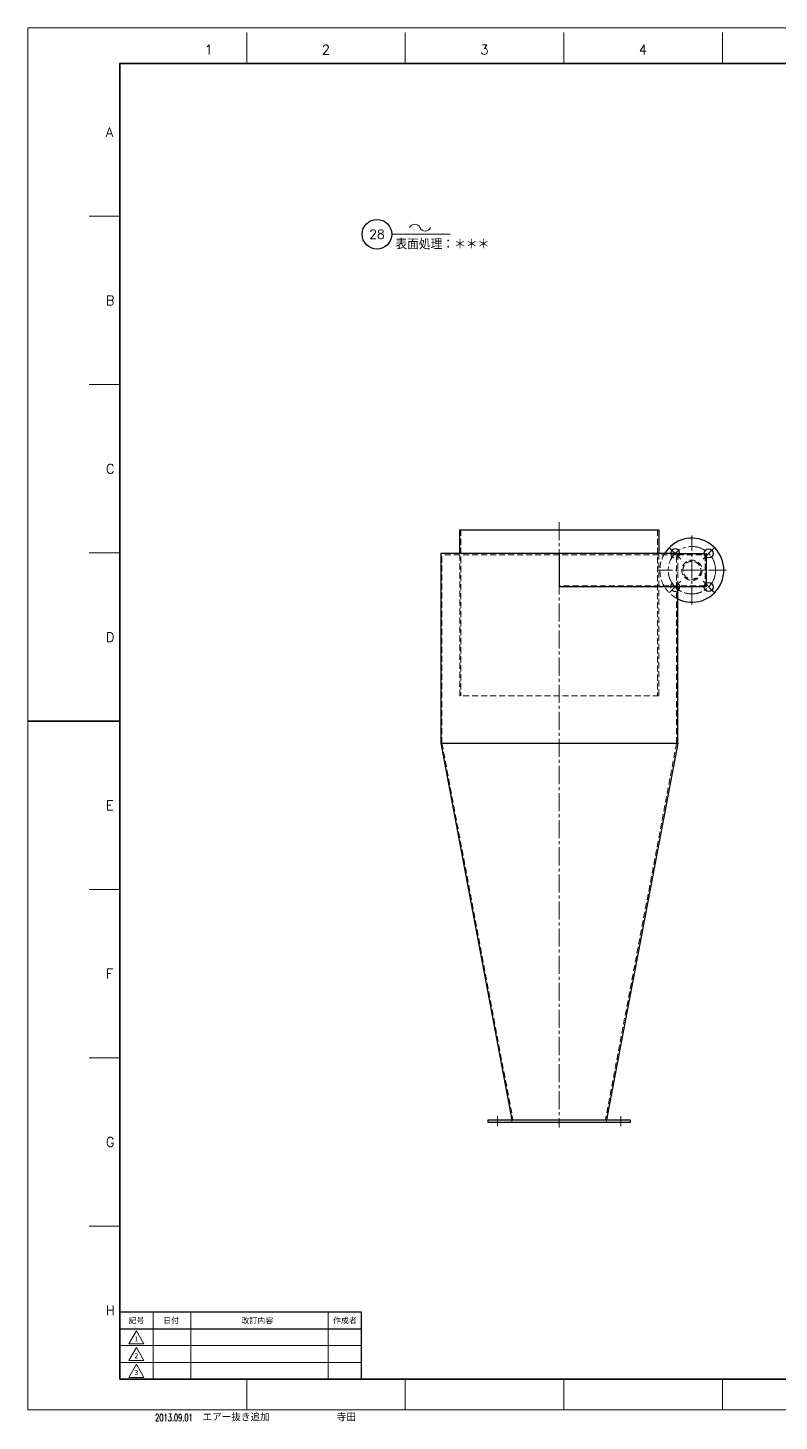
# Model space of a CAD drawing. Header units: millimetres. Extents: x 0 to 4141, y -24 to 2915.
# Drawn here: x 0 to 1586, y -24 to 2915 of the extents above; entities that cross this region are included whole.
import ezdxf
from ezdxf import colors
from ezdxf.entities.mleader import LeaderData, LeaderLine
from ezdxf.enums import TextEntityAlignment as Align
from ezdxf.math import Vec2, Vec3

# ---------------------------------------------------------------- set-up
doc = ezdxf.new("R2010")
doc.units = ezdxf.units.MM
doc.header["$LTSCALE"] = 2
doc.linetypes.add('CENTER2', pattern=[28.575, 19.05, -3.175, 3.175, -3.175])
doc.linetypes.add('HIDDEN', pattern=[9.525, 6.35, -3.175])
for name, color, linetype, lineweight in [('04_HIDDEN', 2, 'HIDDEN', 13), ('05_CENTER', 4, 'CENTER2', 13), ('07_TEXT', 3, 'Continuous', 13), ('08_DIM', 3, 'Continuous', 13), ('90_FRAME', 5, 'Continuous', 35)]:
    doc.layers.add(name, color=color, linetype=linetype, lineweight=lineweight)
doc.layers.add('91_BLANK', color=5, linetype='Continuous', lineweight=0, plot=False)
doc.styles.add('KSS_TXT', font='txt.shx', dxfattribs={"bigfont": 'extfont2.shx'})
doc.styles.add('MS_G', font='MS Gothic.ttf')
doc.styles.get("Standard").update_dxf_attribs({"font": 'txt.shx', "bigfont": 'extfont2.shx'})
doc.styles.add('表題用', font='MS PGothic.ttf')

# ---------------------------------------------------------------- blocks, each defined once
blk = doc.blocks.new('AM_BALLOON1')
at = {"transparency": 16777216}
blk.add_circle((0, 0), 5, dxfattribs=at)
blk.add_attdef('B_NUMBER', text='', height=3, dxfattribs=at).set_placement((0, 0), align=Align.MIDDLE_CENTER)
blk = doc.blocks.new('_OPEN')
at = {"color": 0, "linetype": 'ByBlock'}
for p, q in [((-1, 0.17), (0, 0)), ((0, 0), (-1, -0.17)), ((0, 0), (-1, 0))]:
    blk.add_line(p, q, dxfattribs=at)
blk = doc.blocks.new('p1ba05')
for centre, start, end in [((-2.95, 0.29), 24.2276, 155.5758), ((0, 1.62), 204.2276, 335.5758)]:
    blk.add_arc(centre, 1.62, start, end)

msp = doc.modelspace()

# ---------------------------------------------------------------- linework, layer by layer
at = {"color": 0}
for p, q in [((911.644, 1805.714), (911.644, 1855.714)), ((911.644, 1855.714), (1331.644, 1855.714)), ((1331.644, 1855.714), (1331.644, 1805.714)), ((1371.644, 1805.714), (871.644, 1805.714)), ((871.644, 1805.714), (871.644, 1405.714)), ((1121.644, 1805.714), (1121.644, 1735.714)), ((1371.644, 1805.714), (1431.644, 1805.714)), ((1431.644, 1805.714), (1431.644, 1735.714)), ((1431.644, 1735.714), (1121.644, 1735.714)), ((1371.644, 1405.714), (1371.644, 1735.714)), ((871.644, 1405.714), (1371.644, 1405.714)), ((871.644, 1405.714), (1021.644, 611.714)), ((1371.644, 1405.714), (1221.644, 611.714))]:
    msp.add_line(p, q, dxfattribs=at)
msp.add_lwpolyline([(1271.644, 605.714), (971.644, 605.714), (971.644, 611.714), (1271.644, 611.714)], close=True, dxfattribs=at)
for centre in [(1437, 1806.07), (1437, 1735.359)]:
    msp.add_circle(centre, 9.5, dxfattribs=at)
for centre, radius, start, end in [((1401.644, 1770.714), 67.5, 243.6122, 148.767071), ((1366.289, 1806.07), 9.5, 357.856402, 182.143598), ((1366.289, 1735.359), 9.5, 304.313446, 2.143598)]:
    msp.add_arc(centre, radius, start, end, dxfattribs=at)
at = {"layer": '04_HIDDEN'}
for p, q in [((913.944, 1855.714), (913.944, 1505.714)), ((1329.344, 1855.714), (1329.344, 1505.714)), ((1369.344, 1803.414), (873.944, 1803.414)), ((873.944, 1405.93), (873.944, 1803.414)), ((911.644, 1505.714), (911.644, 1805.714)), ((1331.644, 1805.714), (1331.644, 1505.714)), ((1369.344, 1405.93), (1369.344, 1803.414)), ((1371.644, 1735.714), (1371.644, 1805.714)), ((1371.644, 1803.414), (1429.344, 1803.414)), ((1429.344, 1803.414), (1429.344, 1738.014)), ((1429.344, 1738.014), (1121.644, 1738.014)), ((1361.644, 1735.714), (1361.644, 1738.014)), ((1371.644, 1735.714), (1361.644, 1735.714)), ((1331.644, 1505.714), (911.644, 1505.714)), ((873.944, 1405.93), (1023.904, 612.141)), ((1369.344, 1405.93), (1219.384, 612.141)), ((1021.644, 611.714), (1023.904, 612.141)), ((1021.644, 605.714), (1021.644, 611.714)), ((1221.644, 611.714), (1219.384, 612.141)), ((1221.644, 605.714), (1221.644, 611.714))]:
    msp.add_line(p, q, dxfattribs=at)
for radius in [21.35, 18.85]:
    msp.add_circle((1401.644, 1770.714), radius, dxfattribs=at)
for centre, radius, start, end in [((1401.644, 1770.714), 67.5, 148.767071, 243.6122), ((1366.289, 1806.07), 9.5, 182.143598, 357.856402), ((1366.289, 1735.359), 9.5, 2.143598, 304.313446)]:
    msp.add_arc(centre, radius, start, end, dxfattribs=at)
at = {"layer": '05_CENTER'}
for p, q in [((1121.644, 1872.099), (1121.644, 595.32)), ((1401.644, 1697.574), (1401.644, 1843.854)), ((1378.214, 1794.144), (1354.363, 1817.995)), ((1425.074, 1794.144), (1448.925, 1817.995)), ((1474.784, 1770.714), (1328.504, 1770.714)), ((1378.214, 1747.285), (1354.363, 1723.433)), ((1425.074, 1747.285), (1448.925, 1723.433)), ((991.644, 597.935), (991.644, 619.281)), ((1251.644, 597.935), (1251.644, 619.281))]:
    msp.add_line(p, q, dxfattribs=at)
msp.add_circle((1401.644, 1770.714), 50, dxfattribs=at)
at = {"layer": '08_DIM'}
msp.add_line((768.193, 2479.249), (891.61, 2479.249), dxfattribs=at)
at = {"layer": '90_FRAME', "color": 4, "lineweight": 13}
for p, q in [((461.877, 2839.789), (461.877, 2904.599)), ((796.544, 2839.789), (796.544, 2904.599)), ((1131.211, 2839.789), (1131.211, 2904.599)), ((1465.878, 2839.789), (1465.878, 2904.599)), ((194.23, 2517.113), (129.42, 2517.113)), ((194.23, 2162.127), (129.42, 2162.127)), ((194.23, 1807.141), (129.42, 1807.141)), ((194.23, 1097.169), (129.42, 1097.169)), ((194.23, 742.182), (129.42, 742.182)), ((194.23, 387.196), (129.42, 387.196)), ((461.877, 0), (461.877, 64.52)), ((796.544, 0), (796.544, 64.52)), ((1131.211, 0), (1131.211, 64.52)), ((1465.878, 0), (1465.878, 64.52))]:
    msp.add_line(p, q, dxfattribs=at)
at = {"layer": '90_FRAME'}
msp.add_line((0, 1452.155), (194.23, 1452.155), dxfattribs=at)
at = {"layer": '90_FRAME', "color": 0, "lineweight": 13}
for p, q in [((264.23, 64.52), (264.23, 205.948)), ((344.23, 64.52), (344.23, 205.948)), ((634.23, 64.52), (634.23, 205.948)), ((194.23, 135.234), (704.23, 135.234)), ((194.23, 99.877), (704.23, 99.877))]:
    msp.add_line(p, q, dxfattribs=at)
at = {"layer": '90_FRAME', "color": 0, "lineweight": 25}
msp.add_line((194.23, 170.591), (704.23, 170.591), dxfattribs=at)
at = {"layer": '90_FRAME'}
msp.add_lwpolyline([(194.23, 64.52), (4076.195, 64.52), (4076.195, 2839.789), (194.23, 2839.789)], close=True, dxfattribs=at)
at = {"layer": '90_FRAME', "color": 0, "lineweight": 25}
msp.add_lwpolyline([(194.23, 64.52), (704.23, 64.52), (704.23, 205.948), (194.23, 205.948)], close=True, dxfattribs=at)
at = {"layer": '90_FRAME', "color": 0, "lineweight": 13}
for points in [[(213.319, 138.989), (229.23, 166.548), (245.14, 138.989), (213.319, 138.989)], [(213.319, 103.632), (229.23, 131.19), (245.14, 103.632), (213.319, 103.632)], [(213.319, 68.275), (229.23, 95.833), (245.14, 68.275), (213.319, 68.275)]]:
    msp.add_lwpolyline(points, dxfattribs=at)
at = {"layer": '91_BLANK'}
msp.add_lwpolyline([(0, 0), (4141.004, 0), (4141.004, 2914.599), (0, 2914.599)], close=True, dxfattribs=at)

# ---------------------------------------------------------------- block references
at = {"layer": '08_DIM', "xscale": 7.5, "yscale": 7.5, "zscale": 7.5}
msp.add_blockref('p1ba05', (838.678, 2486.087), dxfattribs=at)

# ---------------------------------------------------------------- texts
at = {"layer": '07_TEXT', "insert": (775.846, 2469.733), "char_height": 22.5, "attachment_point": 1, "style": 'KSS_TXT'}
msp.add_mtext('表面処理：＊＊＊', dxfattribs=at)
at = {"layer": '90_FRAME', "color": 0, "lineweight": 13, "style": 'KSS_TXT'}
for s, p in [('1', (381.884, 2852.698)), ('2', (629.21, 2852.698)), ('3', (963.877, 2852.698)), ('4', (1298.545, 2852.698))]:
    msp.add_text(s, height=20, dxfattribs=at).set_placement(p, align=Align.BOTTOM_CENTER)
for s, p in [('A', (164.787, 2694.606)), ('B', (164.787, 2339.62)), ('C', (164.787, 1984.634)), ('D', (164.787, 1629.648)), ('E', (164.787, 1274.662)), ('F', (164.787, 919.675)), ('G', (164.787, 564.689)), ('H', (164.787, 209.703))]:
    msp.add_text(s, height=20, dxfattribs=at).set_placement(p, align=Align.MIDDLE_LEFT)
at = {"layer": '90_FRAME', "color": 0, "style": '表題用'}
for s, p in [('記号', (229.23, 188.27)), ('日付', (302.512, 188.27)), ('作成者', (669.23, 188.27))]:
    msp.add_text(s, height=12, dxfattribs=at).set_placement(p, align=Align.MIDDLE_CENTER)
msp.add_text('改訂内容', height=12, dxfattribs=at).set_placement((484.23, 188.27), align=Align.MIDDLE)
at = {"layer": '90_FRAME', "color": 0, "lineweight": 13, "style": 'MS_G'}
for s, p in [('1', (229.23, 149.377)), ('2', (229.23, 114.02)), ('3', (229.23, 78.663))]:
    msp.add_text(s, height=10.607, dxfattribs=at).set_placement(p, align=Align.MIDDLE)
at = {"layer": '90_FRAME', "color": 3, "lineweight": 13, "width": 0.65}
msp.add_text('2013.09.01', height=15, dxfattribs=at).set_placement((268.71, -23.999))
at = {"layer": '90_FRAME', "color": 3, "lineweight": 13}
for s, p in [('エアー抜き追加', (368.668, -23.999)), ('寺田', (651.851, -23.999))]:
    msp.add_text(s, height=15, dxfattribs=at).set_placement(p)

# ---------------------------------------------------------------- leaders
at = {"layer": '08_DIM'}
ml = msp.add_multileader_block('Standard', dxfattribs=at)
ml.set_content('AM_BALLOON1', color=256, scale=6.25)
ml.set_attribute('B_NUMBER', '28', width=0)
ml.set_leader_properties(color=256, linetype='ByLayer', lineweight=-1)
ml.set_arrow_properties(name='OPEN')
ml.build(insert=Vec2(0, 0))
ml.multileader.update_dxf_attribs({"leader_type": 0, "has_dogleg": 0, "text_right_attachment_type": 6, "dogleg_length": 0, "arrow_head_size": 12.5, "scale": 2.5, "block_connection_type": 1})
ctx = ml.context
ctx.base_point, ctx.scale, ctx.char_height, ctx.arrow_head_size, ctx.landing_gap_size, ctx.plane_origin = Vec3(736.899, 2479.289), 2.5, 25, 12.5, 12.5, Vec3(736.899, 2479.289)
ctx.right_attachment, ctx.attachment_type = 6, 1
notes = []
notes.append((ctx, [(0, (0, 0, 0), (0, 0), (1, 0), 1, [])]))
ctx.block.insert = Vec3(736.899, 2479.289)
for ctx, leaders in notes:
    for number, flags, end, landing, length, lines in leaders:
        leader = LeaderData()
        leader.index, (leader.has_last_leader_line, leader.has_dogleg_vector, leader.attachment_direction) = number, flags
        leader.last_leader_point, leader.dogleg_vector, leader.dogleg_length = Vec3(end), Vec3(landing), length
        for number, points, colour, breaks in lines:
            line = LeaderLine()
            line.index, line.vertices, line.color, line.breaks = number, Vec3.list(points), colors.encode_raw_color(colour), breaks
            leader.lines.append(line)
        ctx.leaders.append(leader)

doc.saveas('drawing.dxf')
